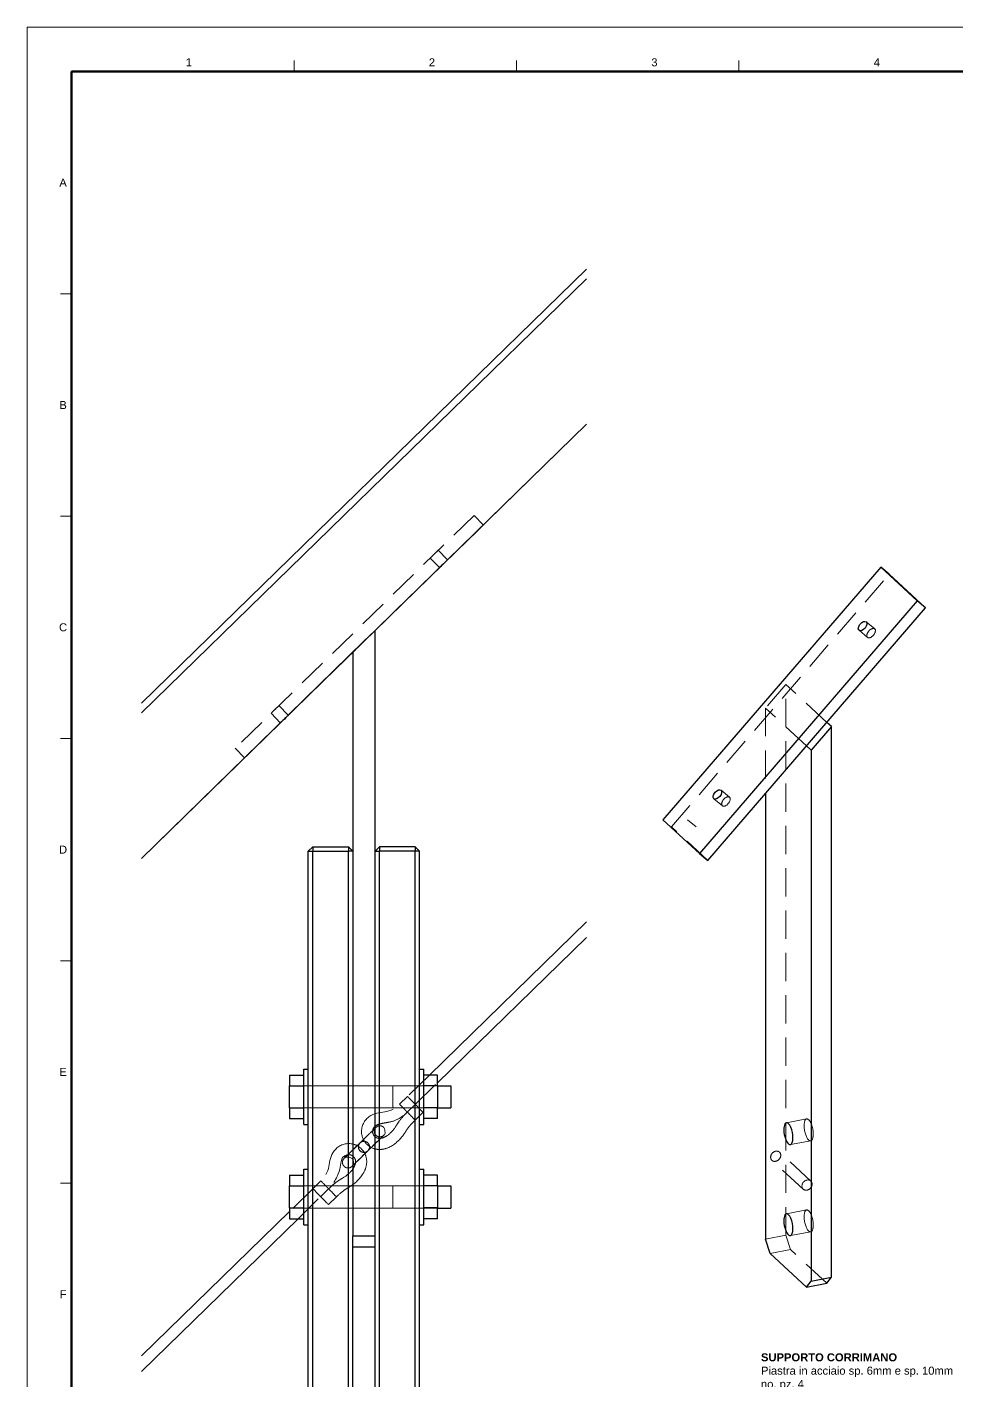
# Model space of a CAD drawing. Header units: millimetres. Extents: x 672 to 1266, y 302 to 1143.
# Drawn here: x 671.8 to 880.8, y 838.8 to 1143.3 of the extents above; entities that cross this region are included whole.
import ezdxf
from ezdxf.enums import TextEntityAlignment as Align

# ---------------------------------------------------------------- set-up
doc = ezdxf.new("R2010")
doc.units = ezdxf.units.MM
doc.linetypes.add('HIDDEN', pattern=[9.525, 6.35, -3.175])
doc.layers.get('0').update_dxf_attribs({"color": 2, "true_color": 0xffff00})
for name, color, linetype, lineweight, true_color in [('010', 178, 'Continuous', 9, 0x000000), ('018', 178, 'Continuous', 18, 0x000000), ('050', 178, 'Continuous', 50, 0x000000), ('1_2front ... 025', 178, 'Continuous', 25, 0x000000), ('1_2front ... hdn', 250, 'HIDDEN', 9, 0x323232), ('1_2handrail_holder ... 025', 178, 'Continuous', 25, 0x000000), ('1_2handrail_holder ... hd', 250, 'HIDDEN', 9, 0x323232)]:
    doc.layers.add(name, color=color, linetype=linetype, lineweight=lineweight, true_color=true_color)
doc.layers.add('G-ANNO-TEXT', color=178, linetype='Continuous', true_color=0x000000)
doc.styles.add('textstyle179', font='')
doc.styles.add('textstyle69', font='')
doc.styles.add('textstyle70', font='')
doc.styles.add('textstyle71', font='')
doc.styles.add('textstyle72', font='')
doc.styles.add('textstyle76', font='')
doc.styles.add('textstyle77', font='')
doc.styles.add('textstyle78', font='')
doc.styles.add('textstyle79', font='')
doc.styles.add('textstyle80', font='')
doc.styles.add('textstyle81', font='')
doc.styles.get('textstyle179').set_extended_font_data('Arial [TMC ]')
doc.styles.get('textstyle69').set_extended_font_data('Arial [Mono]')
doc.styles.get('textstyle70').set_extended_font_data('Arial [Mono]')
doc.styles.get('textstyle71').set_extended_font_data('Arial [Mono]')
doc.styles.get('textstyle72').set_extended_font_data('Arial [Mono]')
doc.styles.get('textstyle76').set_extended_font_data('Arial [Mono]')
doc.styles.get('textstyle77').set_extended_font_data('Arial [Mono]')
doc.styles.get('textstyle78').set_extended_font_data('Arial [Mono]')
doc.styles.get('textstyle79').set_extended_font_data('Arial [Mono]')
doc.styles.get('textstyle80').set_extended_font_data('Arial [Mono]')
doc.styles.get('textstyle81').set_extended_font_data('Arial [Mono]')

# ---------------------------------------------------------------- blocks, each defined once
blk = doc.blocks.new('title_block')
at = {"layer": '010', "color": 7, "true_color": 0xffffff}
blk.add_lwpolyline([(0, 841), (594, 841), (594, 0), (0, 0)], close=True, dxfattribs=at)
at = {"layer": '018', "color": 7, "true_color": 0xffffff}
for points in [[(60, 833.5), (60, 831)], [(110, 833.5), (110, 831)], [(160, 833.5), (160, 831)], [(7.5, 781), (10, 781)], [(7.5, 731), (10, 731)], [(7.5, 681), (10, 681)], [(7.5, 631), (10, 631)], [(7.5, 581), (10, 581)]]:
    blk.add_lwpolyline(points, dxfattribs=at)
at = {"layer": '050', "color": 7, "true_color": 0xffffff}
blk.add_lwpolyline([(10, 831), (584, 831), (584, 10), (10, 10)], close=True, dxfattribs=at)
at = {"layer": 'G-ANNO-TEXT'}
for s, style, p in [('1', 'textstyle72', (36.35, 833.07)), ('2', 'textstyle71', (91, 833.07)), ('3', 'textstyle70', (141, 833.07)), ('4', 'textstyle69', (191, 833.07)), ('A', 'textstyle81', (8.09, 806)), ('B', 'textstyle80', (8.09, 756)), ('C', 'textstyle79', (8.09, 706)), ('D', 'textstyle78', (8.09, 656)), ('E', 'textstyle77', (8.09, 606)), ('F', 'textstyle76', (8.09, 556))]:
    blk.add_text(s, height=1.8, dxfattribs=dict(at, style=style)).set_placement(p, align=Align.MIDDLE_CENTER)

msp = doc.modelspace()

# ---------------------------------------------------------------- linework, layer by layer
at = {"layer": '1_2front ... 025'}
for p, q in [((697.55, 991.23), (797.55, 1088.85)), ((697.55, 989.01), (797.55, 1086.63)), ((697.55, 956.3), (797.55, 1053.92)), ((750.05, 1007.55), (797.55, 1053.92)), ((750.05, 1007.55), (797.55, 1053.92)), ((750.05, 1007.55), (797.55, 1053.92)), ((750.05, 1007.55), (774.39, 1031.3)), ((774.39, 1031.3), (774.39, 1031.3)), ((697.55, 956.3), (747.72, 1005.28)), ((697.55, 956.29), (747.52, 1005.07)), ((697.55, 956.3), (747.49, 1005.05)), ((720.71, 978.91), (747.55, 1005.11)), ((750.05, 1007.55), (745.05, 1002.66)), ((750.05, 871.41), (750.05, 1007.55)), ((745.05, 1002.66), (745.05, 871.41)), ((720.71, 978.91), (720.71, 978.91)), ((736.05, 958.91), (735.05, 957.91)), ((735.05, 409.91), (735.05, 957.91)), ((735.05, 957.91), (736.05, 957.91)), ((736.05, 958.91), (736.05, 957.91)), ((736.05, 958.91), (744.05, 958.91)), ((736.05, 409.91), (736.05, 957.91)), ((736.05, 957.91), (744.05, 957.91)), ((744.05, 958.91), (744.05, 957.91)), ((744.05, 958.91), (745.05, 957.91)), ((744.05, 409.91), (744.05, 957.91)), ((745.05, 957.91), (744.05, 957.91)), ((751.05, 958.91), (750.05, 957.91)), ((750.05, 409.91), (750.05, 957.91)), ((750.05, 957.91), (751.05, 957.91)), ((759.05, 958.91), (751.05, 958.91)), ((751.05, 958.91), (751.05, 957.91)), ((759.05, 957.91), (751.05, 957.91)), ((751.05, 409.91), (751.05, 957.91)), ((759.05, 958.91), (760.05, 957.91)), ((759.05, 958.91), (759.05, 957.91)), ((760.05, 957.91), (759.05, 957.91)), ((759.05, 409.91), (759.05, 957.91)), ((760.05, 409.91), (760.05, 957.91)), ((797.55, 942), (762.27, 907.57)), ((764.05, 905.81), (797.55, 938.51)), ((730.85, 907.57), (734.05, 907.57)), ((730.85, 907.57), (730.85, 905.12)), ((734.05, 902.66), (734.05, 908.91)), ((734.05, 908.91), (735.05, 908.91)), ((760.05, 908.91), (761.05, 908.91)), ((761.05, 902.66), (761.05, 908.91)), ((764.05, 907.57), (761.05, 907.57)), ((764.05, 905.12), (764.05, 907.57)), ((730.85, 900.21), (730.85, 905.12)), ((730.85, 905.12), (734.05, 905.12)), ((750.05, 905.16), (750.05, 905.16)), ((764.05, 905.12), (761.05, 905.12)), ((764.05, 905.16), (767.05, 905.16)), ((764.05, 905.12), (764.05, 900.21)), ((767.05, 905.16), (767.05, 902.66)), ((734.05, 896.41), (734.05, 902.66)), ((761.05, 896.41), (761.05, 902.66)), ((767.05, 902.66), (767.05, 900.16)), ((730.85, 900.21), (734.05, 900.21)), ((730.85, 900.21), (730.85, 897.76)), ((750.05, 900.16), (750.05, 900.16)), ((764.05, 900.21), (761.05, 900.21)), ((764.05, 897.76), (764.05, 900.21)), ((764.05, 900.16), (767.05, 900.16)), ((730.85, 897.76), (734.05, 897.76)), ((734.05, 896.41), (735.05, 896.41)), ((750.05, 896.07), (750.05, 896.07)), ((750.05, 895.6), (750.05, 895.6)), ((750.05, 895.6), (750.05, 895.6)), ((750.05, 895.54), (750.05, 895.54)), ((760.05, 896.41), (761.05, 896.41)), ((764.05, 897.76), (761.05, 897.76)), ((750.05, 894.27), (750.05, 894.27)), ((750.05, 893.7), (750.05, 893.7)), ((750.05, 892.1), (750.05, 892.1)), ((734.05, 880.16), (734.05, 886.41)), ((734.05, 886.41), (735.05, 886.41)), ((760.05, 886.41), (761.05, 886.41)), ((761.05, 880.16), (761.05, 886.41)), ((730.85, 885.07), (734.05, 885.07)), ((730.85, 885.07), (730.85, 882.62)), ((764.05, 885.07), (761.05, 885.07)), ((764.05, 882.62), (764.05, 885.07)), ((730.85, 877.71), (730.85, 882.62)), ((730.85, 882.62), (734.05, 882.62)), ((734.05, 873.91), (734.05, 880.16)), ((750.05, 882.66), (750.05, 882.66)), ((764.05, 882.62), (761.05, 882.62)), ((761.05, 873.91), (761.05, 880.16)), ((764.05, 882.66), (767.05, 882.66)), ((764.05, 882.62), (764.05, 877.71)), ((767.05, 882.66), (767.05, 880.16)), ((767.05, 880.16), (767.05, 877.66)), ((730.85, 877.71), (734.05, 877.71)), ((730.85, 877.71), (730.85, 875.26)), ((750.05, 877.66), (750.05, 877.66)), ((764.05, 877.71), (761.05, 877.71)), ((764.05, 875.26), (764.05, 877.71)), ((764.05, 877.66), (767.05, 877.66)), ((730.85, 876.89), (697.55, 844.39)), ((697.55, 840.89), (732.75, 875.26)), ((730.85, 875.26), (734.05, 875.26)), ((734.05, 873.91), (735.05, 873.91)), ((760.05, 873.91), (761.05, 873.91)), ((764.05, 875.26), (761.05, 875.26)), ((745.05, 868.91), (745.05, 871.41)), ((745.05, 871.41), (750.05, 871.41)), ((745.05, 798.91), (745.05, 871.41)), ((750.05, 868.91), (750.05, 871.41)), ((745.05, 868.91), (750.05, 868.91))]:
    msp.add_line(p, q, dxfattribs=at)
for points in [[(765.44, 1022.57), (765.93, 1023.05), (766.34, 1023.44), (766.34, 1023.44)], [(766.34, 1023.44), (766.34, 1023.44), (765.93, 1023.05), (765.44, 1022.57)], [(765.44, 1022.57), (764.95, 1022.09), (764.54, 1021.7), (764.54, 1021.7)], [(729.66, 987.64), (729.17, 987.16), (728.76, 986.77), (728.76, 986.77)], [(729.66, 987.64), (730.15, 988.12), (730.55, 988.51), (730.55, 988.51)], [(730.55, 988.51), (730.55, 988.51), (730.15, 988.12), (729.66, 987.64)]]:
    msp.add_open_spline(points, degree=3, dxfattribs=at)
at = {"layer": '1_2front ... hdn'}
for p, q in [((772.29, 1033.45), (718.62, 981.06)), ((772.29, 1033.45), (718.62, 981.06)), ((774.38, 1031.3), (772.29, 1033.45)), ((774.38, 1031.3), (772.29, 1033.45)), ((720.71, 978.91), (774.38, 1031.3)), ((762.45, 1023.84), (764.54, 1021.7)), ((764.24, 1025.59), (766.34, 1023.44)), ((750.05, 1007.55), (745.05, 1002.67)), ((747.49, 1005.05), (750.05, 1007.55)), ((747.52, 1005.08), (750.05, 1007.55)), ((747.55, 1005.11), (750.05, 1007.55)), ((747.72, 1005.27), (750.05, 1007.55)), ((750.05, 871.41), (750.05, 1007.55)), ((745.05, 1002.67), (745.05, 871.41)), ((728.46, 990.66), (730.55, 988.51)), ((726.67, 988.92), (728.76, 986.77)), ((718.62, 981.06), (720.71, 978.91)), ((718.62, 981.06), (720.71, 978.91)), ((735.05, 957.91), (736.05, 958.91)), ((736.05, 957.91), (735.05, 957.91)), ((735.05, 409.91), (735.05, 957.91)), ((736.05, 957.91), (736.05, 958.91)), ((736.05, 958.91), (744.05, 958.91)), ((736.05, 957.91), (744.05, 957.91)), ((736.05, 409.91), (736.05, 957.91)), ((745.05, 957.91), (744.05, 958.91)), ((744.05, 957.91), (744.05, 958.91)), ((744.05, 957.91), (745.05, 957.91)), ((744.05, 409.91), (744.05, 957.91)), ((745.05, 409.91), (745.05, 957.91)), ((745.05, 871.41), (745.05, 957.91)), ((750.05, 957.91), (751.05, 958.91)), ((751.05, 957.91), (750.05, 957.91)), ((750.05, 409.91), (750.05, 957.91)), ((751.05, 957.91), (751.05, 958.91)), ((759.05, 958.91), (751.05, 958.91)), ((751.05, 409.91), (751.05, 957.91)), ((759.05, 957.91), (751.05, 957.91)), ((759.05, 957.91), (759.05, 958.91)), ((760.05, 957.91), (759.05, 958.91)), ((759.05, 409.91), (759.05, 957.91)), ((759.05, 957.91), (760.05, 957.91)), ((760.05, 409.91), (760.05, 957.91)), ((730.85, 907.57), (730.85, 905.12)), ((734.05, 908.91), (734.05, 896.41)), ((734.05, 907.57), (734.05, 905.12)), ((734.05, 907.57), (734.05, 905.12)), ((735.05, 908.91), (735.05, 896.41)), ((735.05, 902.66), (735.05, 908.91)), ((762.27, 907.57), (757.34, 902.75)), ((760.05, 908.91), (760.05, 896.41)), ((760.05, 902.66), (760.05, 908.91)), ((761.05, 908.91), (761.05, 896.41)), ((761.05, 905.12), (761.05, 907.57)), ((761.05, 905.12), (761.05, 907.57)), ((764.05, 905.12), (764.05, 907.57)), ((730.85, 905.12), (734.05, 905.12)), ((730.85, 900.21), (730.85, 905.12)), ((734.05, 905.16), (750.05, 905.16)), ((734.05, 905.16), (735.05, 905.16)), ((734.05, 905.16), (734.05, 905.12)), ((734.05, 905.12), (734.05, 905.16)), ((734.05, 905.16), (734.05, 900.16)), ((734.05, 902.66), (734.05, 905.16)), ((734.05, 900.21), (734.05, 905.12)), ((734.05, 900.21), (734.05, 905.12)), ((734.05, 904.3), (734.05, 905.12)), ((734.05, 905.12), (734.05, 904.3)), ((745.05, 905.16), (735.05, 905.16)), ((735.05, 905.16), (735.05, 900.16)), ((735.05, 902.66), (735.05, 905.16)), ((735.05, 905.16), (735.05, 900.16)), ((735.05, 902.66), (735.05, 905.16)), ((750.05, 905.16), (745.05, 905.16)), ((745.05, 905.16), (745.05, 900.16)), ((745.05, 902.66), (745.05, 905.16)), ((745.05, 905.16), (745.05, 900.16)), ((745.05, 902.66), (745.05, 905.16)), ((760.05, 905.16), (750.05, 905.16)), ((750.05, 905.16), (754.05, 905.16)), ((750.05, 905.16), (750.05, 900.16)), ((750.05, 902.66), (750.05, 905.16)), ((750.05, 905.16), (750.05, 900.16)), ((750.05, 902.66), (750.05, 905.16)), ((754.05, 905.16), (764.05, 905.16)), ((754.05, 905.16), (754.05, 902.66)), ((754.05, 900.16), (754.05, 905.16)), ((759.09, 900.97), (764.05, 905.81)), ((760.05, 905.16), (761.05, 905.16)), ((760.05, 905.16), (760.05, 900.16)), ((760.05, 902.66), (760.05, 905.16)), ((760.05, 905.16), (760.05, 900.16)), ((760.05, 902.66), (760.05, 905.16)), ((761.05, 905.16), (764.05, 905.16)), ((761.05, 905.16), (761.05, 900.16)), ((761.05, 902.66), (761.05, 905.16)), ((761.05, 905.16), (761.05, 900.16)), ((761.05, 902.66), (761.05, 905.16)), ((761.05, 905.12), (761.05, 900.21)), ((764.05, 905.12), (761.05, 905.12)), ((761.05, 905.12), (761.05, 900.21)), ((764.05, 905.16), (764.05, 900.16)), ((764.05, 902.66), (764.05, 905.16)), ((764.05, 905.12), (764.05, 900.21)), ((767.05, 900.16), (767.05, 905.16)), ((734.05, 903.48), (734.05, 904.3)), ((734.05, 904.3), (734.05, 903.48)), ((734.05, 901.85), (734.05, 903.48)), ((734.05, 903.48), (734.05, 902.66)), ((734.05, 902.66), (734.05, 901.85)), ((734.05, 900.16), (734.05, 902.66)), ((734.05, 901.85), (734.05, 901.02)), ((734.05, 901.02), (734.05, 901.85)), ((735.05, 900.16), (735.05, 902.66)), ((735.05, 900.16), (735.05, 902.66)), ((735.05, 896.41), (735.05, 902.66)), ((745.05, 900.16), (745.05, 902.66)), ((745.05, 900.16), (745.05, 902.66)), ((750.05, 900.16), (750.05, 902.66)), ((750.05, 900.16), (750.05, 902.66)), ((754.05, 902.66), (754.05, 900.16)), ((755.55, 901.01), (757.34, 902.75)), ((757.34, 902.75), (757.36, 902.73)), ((757.36, 902.73), (757.34, 902.75)), ((757.36, 902.73), (757.34, 902.75)), ((757.34, 902.75), (757.36, 902.73)), ((757.36, 902.73), (757.43, 902.67)), ((757.43, 902.67), (757.36, 902.73)), ((757.43, 902.67), (757.36, 902.73)), ((757.36, 902.73), (757.43, 902.67)), ((757.43, 902.67), (757.53, 902.56)), ((757.53, 902.56), (757.43, 902.67)), ((757.53, 902.56), (757.43, 902.67)), ((757.43, 902.67), (757.53, 902.56)), ((757.53, 902.56), (757.67, 902.42)), ((757.67, 902.42), (757.53, 902.56)), ((757.67, 902.42), (757.53, 902.56)), ((757.53, 902.56), (757.67, 902.42)), ((757.67, 902.42), (757.84, 902.25)), ((757.84, 902.25), (757.67, 902.42)), ((757.84, 902.25), (757.67, 902.42)), ((757.67, 902.42), (757.84, 902.25)), ((757.84, 902.25), (758.02, 902.06)), ((758.02, 902.06), (757.84, 902.25)), ((758.02, 902.06), (757.84, 902.25)), ((757.84, 902.25), (758.02, 902.06)), ((758.02, 902.06), (758.21, 901.86)), ((758.21, 901.86), (758.02, 902.06)), ((758.21, 901.86), (758.02, 902.06)), ((758.02, 902.06), (758.21, 901.86)), ((758.21, 901.86), (758.41, 901.66)), ((758.41, 901.66), (758.21, 901.86)), ((758.41, 901.66), (758.21, 901.86)), ((758.21, 901.86), (758.41, 901.66)), ((758.41, 901.66), (758.6, 901.47)), ((758.6, 901.47), (758.41, 901.66)), ((758.6, 901.47), (758.41, 901.66)), ((758.41, 901.66), (758.6, 901.47)), ((758.6, 901.47), (758.76, 901.3)), ((758.76, 901.3), (758.6, 901.47)), ((758.76, 901.3), (758.6, 901.47)), ((758.6, 901.47), (758.76, 901.3)), ((760.05, 900.16), (760.05, 902.66)), ((760.05, 900.16), (760.05, 902.66)), ((760.05, 896.41), (760.05, 902.66)), ((761.05, 900.16), (761.05, 902.66)), ((761.05, 900.16), (761.05, 902.66)), ((764.05, 900.16), (764.05, 902.66)), ((730.85, 900.21), (734.05, 900.21)), ((730.85, 900.21), (730.85, 897.76)), ((734.05, 901.02), (734.05, 900.21)), ((734.05, 900.21), (734.05, 901.02)), ((734.05, 900.21), (734.05, 897.76)), ((734.05, 900.21), (734.05, 897.76)), ((734.05, 900.16), (734.05, 900.21)), ((734.05, 900.21), (734.05, 900.16)), ((734.05, 900.16), (750.05, 900.16)), ((734.05, 900.16), (735.05, 900.16)), ((745.05, 900.16), (735.05, 900.16)), ((750.05, 900.16), (745.05, 900.16)), ((760.05, 900.16), (750.05, 900.16)), ((750.05, 900.16), (754.05, 900.16)), ((754.05, 900.16), (764.05, 900.16)), ((757.3, 899.22), (759.09, 900.97)), ((759.09, 900.97), (757.3, 899.22)), ((757.3, 899.22), (757.32, 899.2)), ((757.32, 899.2), (757.3, 899.22)), ((757.32, 899.2), (757.39, 899.13)), ((757.39, 899.13), (757.32, 899.2)), ((757.39, 899.13), (757.49, 899.03)), ((757.49, 899.03), (757.39, 899.13)), ((757.49, 899.03), (757.63, 898.88)), ((757.63, 898.88), (757.49, 899.03)), ((757.63, 898.88), (757.79, 898.71)), ((757.79, 898.71), (757.63, 898.88)), ((757.79, 898.71), (757.98, 898.52)), ((757.98, 898.52), (757.79, 898.71)), ((757.98, 898.52), (758.17, 898.32)), ((758.17, 898.32), (757.98, 898.52)), ((758.17, 898.32), (758.37, 898.13)), ((758.37, 898.13), (758.17, 898.32)), ((758.76, 901.3), (758.9, 901.16)), ((758.9, 901.16), (758.76, 901.3)), ((758.9, 901.16), (758.76, 901.3)), ((758.76, 901.3), (758.9, 901.16)), ((758.9, 901.16), (759, 901.05)), ((759, 901.05), (758.9, 901.16)), ((759, 901.05), (758.9, 901.16)), ((758.9, 901.16), (759, 901.05)), ((759, 901.05), (759.07, 900.99)), ((759.07, 900.99), (759, 901.05)), ((759.07, 900.99), (759, 901.05)), ((759, 901.05), (759.07, 900.99)), ((760.84, 899.18), (759.05, 897.43)), ((759.07, 900.99), (759.09, 900.97)), ((759.09, 900.97), (759.07, 900.99)), ((759.09, 900.97), (759.07, 900.99)), ((759.07, 900.99), (759.09, 900.97)), ((759.09, 900.97), (759.11, 900.94)), ((759.11, 900.94), (759.09, 900.97)), ((759.11, 900.94), (759.17, 900.88)), ((759.17, 900.88), (759.11, 900.94)), ((759.17, 900.88), (759.28, 900.77)), ((759.28, 900.77), (759.17, 900.88)), ((759.28, 900.77), (759.42, 900.63)), ((759.42, 900.63), (759.28, 900.77)), ((759.42, 900.63), (759.58, 900.46)), ((759.58, 900.46), (759.42, 900.63)), ((759.58, 900.46), (759.77, 900.27)), ((759.77, 900.27), (759.58, 900.46)), ((759.77, 900.27), (759.96, 900.07)), ((759.96, 900.07), (759.77, 900.27)), ((759.96, 900.07), (760.15, 899.87)), ((760.15, 899.87), (759.96, 900.07)), ((760.05, 900.16), (761.05, 900.16)), ((760.15, 899.87), (760.34, 899.68)), ((760.34, 899.68), (760.15, 899.87)), ((760.34, 899.68), (760.51, 899.51)), ((760.51, 899.51), (760.34, 899.68)), ((760.51, 899.51), (760.65, 899.37)), ((760.65, 899.37), (760.51, 899.51)), ((760.65, 899.37), (760.75, 899.27)), ((760.75, 899.27), (760.65, 899.37)), ((760.75, 899.27), (760.81, 899.2)), ((760.81, 899.2), (760.75, 899.27)), ((760.81, 899.2), (760.84, 899.18)), ((760.84, 899.18), (760.81, 899.2)), ((761.05, 897.76), (761.05, 900.21)), ((761.05, 897.76), (761.05, 900.21)), ((764.05, 900.21), (761.05, 900.21)), ((761.05, 900.16), (764.05, 900.16)), ((764.05, 897.76), (764.05, 900.21)), ((758.37, 898.13), (758.55, 897.94)), ((758.55, 897.94), (758.37, 898.13)), ((758.55, 897.94), (758.72, 897.77)), ((758.72, 897.77), (758.55, 897.94)), ((758.72, 897.77), (758.86, 897.63)), ((758.86, 897.63), (758.72, 897.77)), ((758.86, 897.63), (758.96, 897.52)), ((758.96, 897.52), (758.86, 897.63)), ((758.96, 897.52), (759.03, 897.45)), ((759.03, 897.45), (758.96, 897.52)), ((759.03, 897.45), (759.05, 897.43)), ((759.05, 897.43), (759.03, 897.45)), ((748.45, 892.28), (748.45, 892.28)), ((734.05, 886.41), (734.05, 873.91)), ((735.05, 886.41), (735.05, 873.91)), ((735.05, 880.16), (735.05, 886.41)), ((760.05, 886.41), (760.05, 873.91)), ((760.05, 880.16), (760.05, 886.41)), ((761.05, 886.41), (761.05, 873.91)), ((730.85, 885.07), (730.85, 882.62)), ((734.05, 885.07), (734.05, 882.62)), ((734.05, 885.07), (734.05, 882.62)), ((737.88, 883.75), (736.08, 882)), ((761.05, 882.62), (761.05, 885.07)), ((761.05, 882.62), (761.05, 885.07)), ((764.05, 882.62), (764.05, 885.07)), ((730.85, 882.62), (734.05, 882.62)), ((730.85, 877.71), (730.85, 882.62)), ((736.08, 882), (730.85, 876.89)), ((732.75, 875.26), (737.83, 880.22)), ((734.05, 882.66), (750.05, 882.66)), ((734.05, 882.66), (735.05, 882.66)), ((734.05, 882.66), (734.05, 882.62)), ((734.05, 882.62), (734.05, 882.66)), ((734.05, 882.66), (734.05, 877.66)), ((734.05, 880.16), (734.05, 882.66)), ((734.05, 877.71), (734.05, 882.62)), ((734.05, 877.71), (734.05, 882.62)), ((734.05, 881.8), (734.05, 882.62)), ((734.05, 882.62), (734.05, 881.8)), ((734.05, 880.98), (734.05, 881.8)), ((734.05, 881.8), (734.05, 880.98)), ((734.05, 879.35), (734.05, 880.98)), ((734.05, 880.98), (734.05, 880.16)), ((734.05, 880.16), (734.05, 879.35)), ((734.05, 877.66), (734.05, 880.16)), ((745.05, 882.66), (735.05, 882.66)), ((735.05, 882.66), (735.05, 877.66)), ((735.05, 880.16), (735.05, 882.66)), ((735.05, 882.66), (735.05, 877.66)), ((735.05, 880.16), (735.05, 882.66)), ((735.05, 877.66), (735.05, 880.16)), ((735.05, 877.66), (735.05, 880.16)), ((735.05, 873.91), (735.05, 880.16)), ((736.08, 882), (736.11, 881.98)), ((736.11, 881.98), (736.08, 882)), ((736.11, 881.98), (736.08, 882)), ((736.08, 882), (736.11, 881.98)), ((736.11, 881.98), (736.17, 881.92)), ((736.17, 881.92), (736.11, 881.98)), ((736.17, 881.92), (736.11, 881.98)), ((736.11, 881.98), (736.17, 881.92)), ((736.17, 881.92), (736.28, 881.81)), ((736.28, 881.81), (736.17, 881.92)), ((736.28, 881.81), (736.17, 881.92)), ((736.17, 881.92), (736.28, 881.81)), ((736.28, 881.81), (736.42, 881.67)), ((736.42, 881.67), (736.28, 881.81)), ((736.42, 881.67), (736.28, 881.81)), ((736.28, 881.81), (736.42, 881.67)), ((736.42, 881.67), (736.58, 881.5)), ((736.58, 881.5), (736.42, 881.67)), ((736.58, 881.5), (736.42, 881.67)), ((736.42, 881.67), (736.58, 881.5)), ((736.58, 881.5), (736.77, 881.31)), ((736.77, 881.31), (736.58, 881.5)), ((736.77, 881.31), (736.58, 881.5)), ((736.58, 881.5), (736.77, 881.31)), ((736.77, 881.31), (736.96, 881.11)), ((736.96, 881.11), (736.77, 881.31)), ((736.96, 881.11), (736.77, 881.31)), ((736.77, 881.31), (736.96, 881.11)), ((736.96, 881.11), (737.15, 880.91)), ((737.15, 880.91), (736.96, 881.11)), ((737.15, 880.91), (736.96, 881.11)), ((736.96, 881.11), (737.15, 880.91)), ((737.15, 880.91), (737.34, 880.72)), ((737.34, 880.72), (737.15, 880.91)), ((737.34, 880.72), (737.15, 880.91)), ((737.15, 880.91), (737.34, 880.72)), ((737.34, 880.72), (737.5, 880.55)), ((737.5, 880.55), (737.34, 880.72)), ((737.5, 880.55), (737.34, 880.72)), ((737.34, 880.72), (737.5, 880.55)), ((737.5, 880.55), (737.64, 880.41)), ((737.64, 880.41), (737.5, 880.55)), ((737.64, 880.41), (737.5, 880.55)), ((737.5, 880.55), (737.64, 880.41)), ((737.64, 880.41), (737.75, 880.3)), ((737.75, 880.3), (737.64, 880.41)), ((737.75, 880.3), (737.64, 880.41)), ((737.64, 880.41), (737.75, 880.3)), ((737.75, 880.3), (737.81, 880.24)), ((737.81, 880.24), (737.75, 880.3)), ((737.81, 880.24), (737.75, 880.3)), ((737.75, 880.3), (737.81, 880.24)), ((737.81, 880.24), (737.83, 880.22)), ((737.83, 880.22), (737.81, 880.24)), ((737.83, 880.22), (737.81, 880.24)), ((737.81, 880.24), (737.83, 880.22)), ((739.62, 881.96), (737.83, 880.22)), ((737.83, 880.22), (739.62, 881.96)), ((737.83, 880.22), (737.86, 880.19)), ((737.86, 880.19), (737.83, 880.22)), ((737.86, 880.19), (737.92, 880.12)), ((737.92, 880.12), (737.86, 880.19)), ((737.92, 880.12), (738.03, 880.02)), ((738.03, 880.02), (737.92, 880.12)), ((738.03, 880.02), (738.16, 879.88)), ((738.16, 879.88), (738.03, 880.02)), ((739.58, 878.42), (741.37, 880.17)), ((739.62, 881.96), (739.64, 881.94)), ((739.64, 881.94), (739.62, 881.96)), ((739.64, 881.94), (739.71, 881.87)), ((739.71, 881.87), (739.64, 881.94)), ((739.71, 881.87), (739.81, 881.76)), ((739.81, 881.76), (739.71, 881.87)), ((739.81, 881.76), (739.95, 881.62)), ((739.95, 881.62), (739.81, 881.76)), ((739.95, 881.62), (740.12, 881.45)), ((740.12, 881.45), (739.95, 881.62)), ((740.12, 881.45), (740.3, 881.27)), ((740.3, 881.27), (740.12, 881.45)), ((740.3, 881.27), (740.49, 881.07)), ((740.49, 881.07), (740.3, 881.27)), ((740.49, 881.07), (740.69, 880.87)), ((740.69, 880.87), (740.49, 881.07)), ((740.69, 880.87), (740.87, 880.68)), ((740.87, 880.68), (740.69, 880.87)), ((740.87, 880.68), (741.04, 880.51)), ((741.04, 880.51), (740.87, 880.68)), ((741.04, 880.51), (741.18, 880.37)), ((741.18, 880.37), (741.04, 880.51)), ((741.18, 880.37), (741.28, 880.26)), ((741.28, 880.26), (741.18, 880.37)), ((741.28, 880.26), (741.34, 880.2)), ((741.34, 880.2), (741.28, 880.26)), ((741.34, 880.2), (741.37, 880.17)), ((741.37, 880.17), (741.34, 880.2)), ((750.05, 882.66), (745.05, 882.66)), ((745.05, 882.66), (745.05, 877.66)), ((745.05, 880.16), (745.05, 882.66)), ((745.05, 882.66), (745.05, 877.66)), ((745.05, 880.16), (745.05, 882.66)), ((745.05, 877.66), (745.05, 880.16)), ((745.05, 877.66), (745.05, 880.16)), ((760.05, 882.66), (750.05, 882.66)), ((750.05, 882.66), (754.05, 882.66)), ((750.05, 882.66), (750.05, 877.66)), ((750.05, 880.16), (750.05, 882.66)), ((750.05, 882.66), (750.05, 877.66)), ((750.05, 880.16), (750.05, 882.66)), ((750.05, 877.66), (750.05, 880.16)), ((750.05, 877.66), (750.05, 880.16)), ((754.05, 882.66), (764.05, 882.66)), ((754.05, 882.66), (754.05, 880.16)), ((754.05, 877.66), (754.05, 882.66)), ((754.05, 880.16), (754.05, 877.66)), ((760.05, 882.66), (761.05, 882.66)), ((760.05, 882.66), (760.05, 877.66)), ((760.05, 880.16), (760.05, 882.66)), ((760.05, 882.66), (760.05, 877.66)), ((760.05, 880.16), (760.05, 882.66)), ((760.05, 877.66), (760.05, 880.16)), ((760.05, 877.66), (760.05, 880.16)), ((760.05, 873.91), (760.05, 880.16)), ((761.05, 882.66), (764.05, 882.66)), ((761.05, 882.66), (761.05, 877.66)), ((761.05, 880.16), (761.05, 882.66)), ((761.05, 882.66), (761.05, 877.66)), ((761.05, 880.16), (761.05, 882.66)), ((761.05, 882.62), (761.05, 877.71)), ((764.05, 882.62), (761.05, 882.62)), ((761.05, 882.62), (761.05, 877.71)), ((761.05, 877.66), (761.05, 880.16)), ((761.05, 877.66), (761.05, 880.16)), ((764.05, 882.66), (764.05, 877.66)), ((764.05, 880.16), (764.05, 882.66)), ((764.05, 882.62), (764.05, 877.71)), ((764.05, 877.66), (764.05, 880.16)), ((767.05, 877.66), (767.05, 882.66)), ((730.85, 877.71), (734.05, 877.71)), ((730.85, 877.71), (730.85, 875.26)), ((734.05, 879.35), (734.05, 878.52)), ((734.05, 878.52), (734.05, 879.35)), ((734.05, 878.52), (734.05, 877.71)), ((734.05, 877.71), (734.05, 878.52)), ((734.05, 877.71), (734.05, 875.26)), ((734.05, 877.71), (734.05, 875.26)), ((734.05, 877.66), (734.05, 877.71)), ((734.05, 877.71), (734.05, 877.66)), ((734.05, 877.66), (750.05, 877.66)), ((734.05, 877.66), (735.05, 877.66)), ((745.05, 877.66), (735.05, 877.66)), ((738.16, 879.88), (738.33, 879.71)), ((738.33, 879.71), (738.16, 879.88)), ((738.33, 879.71), (738.51, 879.52)), ((738.51, 879.52), (738.33, 879.71)), ((738.51, 879.52), (738.71, 879.32)), ((738.71, 879.32), (738.51, 879.52)), ((738.71, 879.32), (738.9, 879.12)), ((738.9, 879.12), (738.71, 879.32)), ((738.9, 879.12), (739.09, 878.93)), ((739.09, 878.93), (738.9, 879.12)), ((739.09, 878.93), (739.25, 878.76)), ((739.25, 878.76), (739.09, 878.93)), ((739.25, 878.76), (739.39, 878.62)), ((739.39, 878.62), (739.25, 878.76)), ((739.39, 878.62), (739.49, 878.51)), ((739.49, 878.51), (739.39, 878.62)), ((739.49, 878.51), (739.56, 878.45)), ((739.56, 878.45), (739.49, 878.51)), ((739.56, 878.45), (739.58, 878.42)), ((739.58, 878.42), (739.56, 878.45)), ((750.05, 877.66), (745.05, 877.66)), ((760.05, 877.66), (750.05, 877.66)), ((750.05, 877.66), (754.05, 877.66)), ((754.05, 877.66), (764.05, 877.66)), ((760.05, 877.66), (761.05, 877.66)), ((761.05, 875.26), (761.05, 877.71)), ((761.05, 875.26), (761.05, 877.71)), ((764.05, 877.71), (761.05, 877.71)), ((761.05, 877.66), (764.05, 877.66)), ((764.05, 875.26), (764.05, 877.71)), ((745.05, 871.41), (750.05, 871.41)), ((745.05, 868.91), (745.05, 871.41)), ((750.05, 868.91), (750.05, 871.41)), ((745.05, 868.91), (750.05, 868.91))]:
    msp.add_line(p, q, dxfattribs=at)
for points in [[(762.45, 1023.84), (762.45, 1023.84), (762.85, 1024.24), (763.34, 1024.72)], [(763.34, 1024.72), (762.85, 1024.24), (762.45, 1023.84), (762.45, 1023.84)], [(764.24, 1025.59), (764.24, 1025.59), (763.84, 1025.2), (763.34, 1024.72)], [(763.34, 1024.72), (763.84, 1025.2), (764.24, 1025.59), (764.24, 1025.59)], [(764.54, 1021.7), (764.54, 1021.7), (764.95, 1022.09), (765.44, 1022.57)], [(726.67, 988.92), (726.67, 988.92), (727.07, 989.31), (727.57, 989.79)], [(727.57, 989.79), (727.07, 989.31), (726.67, 988.92), (726.67, 988.92)], [(728.46, 990.66), (728.46, 990.66), (728.06, 990.27), (727.57, 989.79)], [(727.57, 989.79), (728.06, 990.27), (728.46, 990.66), (728.46, 990.66)], [(728.76, 986.77), (728.76, 986.77), (729.17, 987.16), (729.66, 987.64)], [(748.22, 897.78), (750.68, 900.03), (752.91, 898.32), (755.55, 901.01)], [(754.49, 897.33), (755.36, 897.67), (756.31, 898.25), (757.3, 899.22)], [(757.3, 899.22), (756.37, 898.31), (755.81, 897.65), (755.42, 897.1)], [(755.81, 900.74), (755.65, 900.91), (755.55, 901.01), (755.55, 901.01)], [(755.55, 901.01), (755.55, 901.01), (755.65, 900.91), (755.81, 900.74)], [(756.43, 900.11), (756.2, 900.35), (755.97, 900.58), (755.81, 900.74)], [(755.81, 900.74), (755.97, 900.58), (756.2, 900.35), (756.43, 900.11)], [(757.04, 899.48), (756.88, 899.65), (756.66, 899.88), (756.43, 900.11)], [(756.43, 900.11), (756.66, 899.88), (756.88, 899.65), (757.04, 899.48)], [(757.3, 899.22), (757.3, 899.22), (757.21, 899.32), (757.04, 899.48)], [(757.04, 899.48), (757.21, 899.32), (757.3, 899.22), (757.3, 899.22)], [(747.12, 893.87), (746.78, 895.28), (747.19, 896.76), (748.22, 897.78)], [(748.7, 894.29), (749.32, 894.89), (749.8, 895.36), (750.05, 895.6)], [(750.05, 895.6), (749.81, 895.36), (749.35, 894.92), (748.76, 894.35)], [(749.55, 894.49), (749.48, 894.73), (749.49, 895.02), (749.57, 895.29)], [(749.57, 895.29), (749.64, 895.57), (749.79, 895.82), (749.97, 895.99)], [(750.05, 895.54), (749.82, 895.16), (749.82, 894.65), (750.05, 894.27)], [(749.97, 895.99), (749.99, 896.02), (750.02, 896.04), (750.05, 896.07)], [(750.05, 896.07), (750.23, 896.22), (750.52, 896.37), (750.9, 896.5)], [(750.05, 895.6), (750.19, 895.73), (750.25, 895.8), (750.26, 895.8)], [(750.15, 895.69), (750.11, 895.64), (750.08, 895.59), (750.05, 895.54)], [(750.14, 895.68), (750.11, 895.66), (750.08, 895.63), (750.05, 895.6)], [(750.08, 895.62), (750.08, 895.62), (750.09, 895.63), (750.15, 895.69)], [(750.11, 895.65), (750.09, 895.63), (750.08, 895.62), (750.08, 895.62)], [(750.18, 895.72), (750.17, 895.71), (750.14, 895.68), (750.11, 895.65)], [(750.26, 895.8), (750.25, 895.8), (750.21, 895.76), (750.14, 895.68)], [(750.2, 895.75), (750.19, 895.74), (750.21, 895.75), (750.18, 895.72)], [(750.23, 895.78), (750.22, 895.77), (750.21, 895.76), (750.2, 895.75)], [(750.26, 895.8), (750.26, 895.8), (750.24, 895.79), (750.23, 895.78)], [(750.26, 895.8), (750.26, 895.8), (750.25, 895.8), (750.26, 895.8)], [(751.14, 896.15), (750.82, 896.16), (750.49, 896.03), (750.26, 895.8)], [(750.9, 896.5), (751.29, 896.62), (751.77, 896.73), (752.3, 896.81)], [(752.02, 895.78), (751.79, 896.01), (751.47, 896.15), (751.14, 896.15)], [(752, 894.01), (751.64, 893.94), (752.82, 893.87), (752.02, 895.78)], [(752.3, 896.81), (752.87, 896.91), (753.62, 897), (754.49, 897.33)], [(754.59, 895.83), (754.15, 895.16), (753.38, 894.32), (752.63, 893.85)], [(754.94, 896.38), (754.81, 896.17), (754.7, 896), (754.59, 895.83)], [(755.42, 897.1), (755.22, 896.83), (755.06, 896.59), (754.94, 896.38)], [(757.45, 895.64), (757.3, 895.44), (757.18, 895.26), (757.06, 895.07)], [(759.05, 897.43), (758.19, 896.59), (757.74, 896.05), (757.45, 895.64)], [(745.21, 892.01), (743.81, 892.38), (742.33, 892.01), (741.28, 891)], [(744.12, 889.81), (744.76, 890.43), (745.67, 891.32), (746.58, 892.22)], [(744.59, 890.27), (745.19, 890.86), (745.93, 891.58), (746.68, 892.31)], [(747.56, 892.66), (746.88, 892.67), (746.31, 892.12), (746.3, 891.43)], [(747.55, 892.66), (746.86, 892.66), (746.3, 892.1), (746.3, 891.41)], [(746.3, 891.45), (746.31, 891.75), (746.43, 892.05), (746.64, 892.27)], [(746.32, 891.61), (746.36, 891.9), (746.5, 892.14), (746.68, 892.31)], [(746.58, 892.22), (747.33, 892.95), (748.09, 893.68), (748.7, 894.29)], [(746.64, 892.27), (746.89, 892.55), (747.29, 892.69), (747.66, 892.66)], [(748.76, 894.35), (748.16, 893.76), (747.42, 893.03), (746.68, 892.31)], [(747.38, 892.65), (747.09, 892.61), (746.85, 892.48), (746.68, 892.31)], [(748.16, 892.04), (747.67, 892.55), (747.31, 893.17), (747.12, 893.87)], [(748.04, 892.56), (747.81, 892.66), (747.58, 892.68), (747.38, 892.65)], [(748.8, 891.41), (748.8, 892.1), (748.24, 892.66), (747.55, 892.66)], [(748.8, 891.4), (748.81, 892.09), (748.26, 892.65), (747.56, 892.66)], [(747.66, 892.66), (747.96, 892.63), (748.26, 892.49), (748.46, 892.27)], [(748.45, 892.28), (748.33, 892.41), (748.19, 892.5), (748.04, 892.56)], [(748.43, 890.52), (749.35, 891.43), (750.28, 892.33), (750.94, 892.98)], [(748.45, 892.28), (748.56, 892.16), (748.65, 892.02), (748.71, 891.88)], [(748.46, 892.27), (748.68, 892.04), (748.8, 891.73), (748.8, 891.41)], [(750.05, 893.7), (749.8, 893.91), (749.61, 894.21), (749.55, 894.49)], [(750.05, 894.27), (750.06, 894.26), (750.07, 894.24), (750.08, 894.22)], [(750.64, 893.37), (750.44, 893.42), (750.23, 893.54), (750.05, 893.7)], [(751.34, 893.37), (751.01, 893.04), (750.56, 892.61), (750.05, 892.11)], [(750.08, 894.22), (750.23, 894), (750.45, 893.82), (750.7, 893.73)], [(751.52, 893.37), (751.17, 893.3), (750.87, 893.3), (750.64, 893.37)], [(750.7, 893.73), (750.95, 893.64), (751.24, 893.63), (751.49, 893.71)], [(750.94, 892.98), (751.61, 893.63), (752.01, 894.01), (752, 894.01)], [(752, 894.01), (752, 894.01), (751.77, 893.78), (751.34, 893.37)], [(751.49, 893.71), (751.68, 893.77), (751.85, 893.87), (751.99, 894)], [(752.63, 893.85), (752.25, 893.61), (751.86, 893.45), (751.52, 893.37)], [(751.99, 894), (752.06, 894.06), (752.05, 894.06), (752.04, 894.05)], [(752.01, 894.02), (751.99, 894), (752, 894.01), (752, 894.01)], [(752, 894.01), (752, 894.01), (752, 894.01), (752, 894.01)], [(752.04, 894.05), (752.03, 894.04), (752.02, 894.02), (752.01, 894.02)], [(756.67, 894.44), (756.05, 893.53), (755.13, 892.49), (753.96, 891.73)], [(757.06, 895.07), (756.95, 894.88), (756.82, 894.67), (756.67, 894.44)], [(741.28, 891), (738.97, 888.6), (740.62, 886.33), (737.88, 883.75)], [(743.02, 889.21), (741.79, 888.58), (743.28, 886.05), (739.62, 881.96)], [(744.87, 888.8), (743.55, 889.65), (742.85, 888.58), (743.1, 888.81)], [(744.54, 889.6), (744.06, 889.75), (743.37, 889.57), (743.02, 889.21)], [(743.1, 888.81), (743.1, 888.81), (743.47, 889.18), (744.12, 889.81)], [(743.21, 888.93), (743.42, 889.13), (743.92, 889.61), (744.59, 890.27)], [(745.23, 889.18), (745.02, 889.38), (744.77, 889.53), (744.54, 889.6)], [(746, 888.16), (746.41, 888.55), (747.1, 889.22), (744.95, 887.14)], [(747.01, 890.92), (746.53, 891.42), (745.92, 891.81), (745.21, 892.01)], [(745.63, 888.48), (745.57, 888.72), (745.43, 888.97), (745.23, 889.18)], [(748.42, 890.52), (747.49, 889.61), (746.56, 888.69), (745.9, 888.05)], [(745.91, 888.07), (746.58, 888.72), (747.5, 889.62), (748.43, 890.52)], [(746.39, 890.95), (746.3, 891.18), (746.28, 891.41), (746.32, 891.61)], [(746.76, 890.44), (746.46, 890.68), (746.29, 891.06), (746.3, 891.45)], [(746.3, 891.43), (746.29, 890.74), (746.84, 890.17), (747.54, 890.16)], [(746.3, 891.41), (746.3, 890.72), (746.86, 890.16), (747.55, 890.16)], [(746.65, 890.54), (746.54, 890.66), (746.45, 890.8), (746.39, 890.95)], [(746.65, 890.54), (746.77, 890.42), (746.92, 890.32), (747.06, 890.26)], [(747.61, 890.16), (747.31, 890.15), (747, 890.25), (746.76, 890.44)], [(748.05, 889.1), (747.87, 889.8), (747.5, 890.43), (747.01, 890.92)], [(747.06, 890.26), (747.29, 890.16), (747.52, 890.15), (747.72, 890.17)], [(747.54, 890.16), (748.22, 890.15), (748.79, 890.71), (748.8, 891.4)], [(747.55, 890.16), (748.24, 890.16), (748.8, 890.72), (748.8, 891.41)], [(748.32, 890.43), (748.12, 890.27), (747.87, 890.17), (747.61, 890.16)], [(747.72, 890.17), (748.01, 890.21), (748.24, 890.35), (748.42, 890.52)], [(749.96, 890.97), (749.26, 891.16), (748.65, 891.55), (748.16, 892.04)], [(748.8, 891.41), (748.8, 891.04), (748.62, 890.66), (748.32, 890.43)], [(750.05, 892.11), (749.55, 891.62), (748.99, 891.07), (748.42, 890.52)], [(748.78, 891.21), (748.74, 890.92), (748.6, 890.69), (748.42, 890.52)], [(748.71, 891.88), (748.8, 891.64), (748.82, 891.41), (748.78, 891.21)], [(752.06, 890.93), (751.38, 890.78), (750.67, 890.77), (749.96, 890.97)], [(753.96, 891.73), (753.37, 891.36), (752.73, 891.08), (752.06, 890.93)], [(742.72, 887.93), (742.72, 888.26), (742.86, 888.58), (743.1, 888.81)], [(743.08, 887.05), (742.85, 887.28), (742.72, 887.61), (742.72, 887.93)], [(743.07, 884.59), (743.75, 885.01), (744.61, 885.76), (745.11, 886.51)], [(743.08, 887.05), (743.3, 886.81), (743.63, 886.67), (743.96, 886.67)], [(743.1, 888.81), (743.1, 888.81), (743.14, 888.85), (743.21, 888.93)], [(743.1, 888.81), (743.1, 888.81), (743.1, 888.81), (743.1, 888.81)], [(743.96, 886.67), (744.28, 886.66), (744.61, 886.79), (744.84, 887.02)], [(744.74, 886.93), (744.68, 886.87), (744.64, 886.83), (744.83, 887.02)], [(744.91, 887.09), (744.89, 887.07), (744.81, 886.99), (744.74, 886.93)], [(744.83, 887.02), (745, 887.18), (745.49, 887.66), (746, 888.16)], [(745.9, 888.05), (745.23, 887.4), (744.84, 887.02), (744.84, 887.02)], [(744.84, 887.02), (744.85, 887.03), (744.94, 887.12), (745.13, 887.3)], [(744.84, 887.02), (744.84, 887.02), (744.85, 887.03), (744.85, 887.03)], [(744.84, 887.02), (744.85, 887.03), (744.84, 887.02), (744.84, 887.02)], [(744.85, 887.03), (744.85, 887.03), (744.86, 887.04), (744.86, 887.04)], [(744.86, 887.04), (744.87, 887.05), (744.88, 887.06), (744.9, 887.08)], [(744.95, 887.14), (745.34, 887.61), (745.3, 888.37), (744.87, 888.8)], [(744.9, 887.08), (744.92, 887.1), (744.93, 887.12), (744.91, 887.09)], [(745.11, 886.51), (745.35, 886.87), (745.52, 887.26), (745.61, 887.6)], [(745.13, 887.3), (745.31, 887.48), (745.58, 887.74), (745.91, 888.07)], [(745.61, 887.6), (745.69, 887.95), (745.69, 888.25), (745.63, 888.48)], [(747.18, 885.12), (747.57, 885.7), (747.87, 886.33), (748.03, 887)], [(748.03, 887), (748.2, 887.67), (748.23, 888.39), (748.05, 889.1)], [(738.13, 883.49), (737.97, 883.65), (737.87, 883.75), (737.88, 883.75)], [(737.88, 883.75), (737.87, 883.75), (737.97, 883.65), (738.13, 883.49)], [(738.75, 882.86), (738.52, 883.09), (738.29, 883.32), (738.13, 883.49)], [(738.13, 883.49), (738.29, 883.32), (738.52, 883.09), (738.75, 882.86)], [(739.62, 881.96), (740.55, 882.87), (741.22, 883.41), (741.78, 883.79)], [(741.78, 883.79), (742.06, 883.98), (742.3, 884.13), (742.52, 884.25)], [(742.52, 884.25), (742.73, 884.38), (742.9, 884.48), (743.07, 884.59)], [(744.41, 882.47), (745.35, 883.07), (746.41, 883.96), (747.18, 885.12)], [(739.37, 882.22), (739.2, 882.39), (738.98, 882.62), (738.75, 882.86)], [(738.75, 882.86), (738.98, 882.62), (739.2, 882.39), (739.37, 882.22)], [(739.62, 881.96), (739.62, 881.96), (739.53, 882.06), (739.37, 882.22)], [(739.37, 882.22), (739.53, 882.06), (739.62, 881.96), (739.62, 881.96)], [(741.37, 880.17), (742.23, 881.01), (742.78, 881.44), (743.19, 881.73)], [(743.19, 881.73), (743.4, 881.87), (743.58, 881.98), (743.78, 882.1)], [(743.78, 882.1), (743.97, 882.21), (744.18, 882.33), (744.41, 882.47)]]:
    msp.add_open_spline(points, degree=3, dxfattribs=at)
at = {"layer": '1_2handrail_holder ... 025'}
for p, q in [((863.69, 1021.8), (814.74, 965)), ((865.6, 1020.21), (863.69, 1021.8)), ((871.89, 1014.24), (863.69, 1021.8)), ((873.8, 1012.64), (865.6, 1020.21)), ((871.89, 1014.24), (822.95, 957.43)), ((873.8, 1012.64), (871.89, 1014.24)), ((824.86, 955.83), (873.8, 1012.64)), ((852.64, 985.94), (851.61, 986.88)), ((852.64, 985.94), (848.08, 980.65)), ((852.64, 862.07), (852.64, 985.94)), ((848.08, 980.65), (847.05, 981.59)), ((848.08, 980.65), (848.08, 861.22)), ((837.82, 970.87), (837.82, 870.68)), ((822.95, 957.43), (814.74, 965)), ((822.95, 957.43), (824.86, 955.83)), ((838.85, 867.46), (837.82, 870.68)), ((847.05, 859.89), (838.85, 867.46)), ((848.08, 861.22), (852.64, 862.07)), ((851.61, 860.74), (852.64, 862.07)), ((847.05, 859.89), (848.08, 861.22)), ((847.05, 859.89), (851.61, 860.74))]:
    msp.add_line(p, q, dxfattribs=at)
for points in [[(858.83, 1007.59), (858.69, 1007.71), (858.63, 1007.93), (858.69, 1008.2)], [(858.69, 1008.2), (858.74, 1008.47), (858.9, 1008.77), (859.12, 1009.03)], [(860.17, 1008.11), (859.72, 1007.58), (859.13, 1007.35), (858.83, 1007.59)], [(859.12, 1009.03), (859.56, 1009.54), (860.14, 1009.75), (860.43, 1009.51)], [(860.43, 1009.51), (860.73, 1009.27), (860.61, 1008.64), (860.17, 1008.11)], [(826.49, 971.16), (826.93, 971.67), (827.52, 971.88), (827.81, 971.64)], [(827.81, 971.64), (828.1, 971.4), (827.98, 970.77), (827.54, 970.24)], [(826.2, 969.72), (826.06, 969.84), (826.01, 970.06), (826.06, 970.33)], [(826.06, 970.33), (826.12, 970.6), (826.27, 970.9), (826.49, 971.16)], [(827.54, 970.24), (827.1, 969.71), (826.5, 969.48), (826.2, 969.72)], [(842.49, 896.84), (841.98, 896.75), (841.78, 895.57), (842.03, 894.21)], [(843.49, 895.82), (843.19, 896.51), (842.81, 896.9), (842.49, 896.84)], [(843.98, 893.44), (843.98, 894.23), (843.79, 895.13), (843.49, 895.82)], [(842.03, 894.21), (842.29, 892.86), (842.9, 891.83), (843.41, 891.93)], [(843.41, 891.93), (843.76, 891.99), (843.98, 892.58), (843.98, 893.44)], [(842.49, 876.37), (841.98, 876.28), (841.78, 875.1), (842.03, 873.74)], [(843.49, 875.35), (843.19, 876.04), (842.81, 876.43), (842.49, 876.37)], [(843.98, 872.97), (843.98, 873.75), (843.79, 874.66), (843.49, 875.35)], [(842.03, 873.74), (842.29, 872.38), (842.9, 871.36), (843.41, 871.45)], [(843.41, 871.45), (843.76, 871.52), (843.98, 872.1), (843.98, 872.97)]]:
    msp.add_open_spline(points, degree=3, dxfattribs=at)
at = {"layer": '1_2handrail_holder ... hd'}
for p, q in [((816.66, 963.4), (865.6, 1020.21)), ((860.43, 1009.51), (862.35, 1007.92)), ((858.83, 1007.59), (860.74, 1006)), ((842.38, 995.4), (837.82, 990.11)), ((851.61, 986.89), (842.38, 995.4)), ((842.38, 871.53), (842.38, 995.4)), ((847.05, 981.59), (837.82, 990.11)), ((837.82, 990.11), (837.82, 970.88)), ((827.81, 971.64), (829.72, 970.05)), ((826.2, 969.72), (828.12, 968.13)), ((824.86, 955.84), (816.66, 963.4)), ((820.28, 965), (822.19, 963.4)), ((847.05, 897.69), (842.49, 896.84)), ((847.97, 892.78), (843.41, 891.93)), ((847.99, 883.73), (840.95, 890.22)), ((846.29, 881.89), (839.25, 888.38)), ((847.05, 877.22), (842.49, 876.37)), ((837.82, 870.68), (842.38, 871.53)), ((843.41, 868.31), (842.38, 871.53)), ((847.97, 872.31), (843.41, 871.45)), ((838.85, 867.46), (843.41, 868.31)), ((851.61, 860.74), (843.41, 868.31))]:
    msp.add_line(p, q, dxfattribs=at)
for points in [[(861.03, 1007.43), (861.47, 1007.94), (862.06, 1008.16), (862.35, 1007.92)], [(862.35, 1007.92), (862.64, 1007.67), (862.52, 1007.04), (862.08, 1006.51)], [(860.74, 1006), (860.6, 1006.12), (860.55, 1006.34), (860.6, 1006.61)], [(860.6, 1006.61), (860.66, 1006.88), (860.81, 1007.17), (861.03, 1007.43)], [(862.08, 1006.51), (861.64, 1005.98), (861.04, 1005.75), (860.74, 1006)], [(828.12, 968.13), (827.97, 968.25), (827.92, 968.47), (827.97, 968.74)], [(827.97, 968.74), (828.03, 969.01), (828.18, 969.3), (828.4, 969.56)], [(829.45, 968.64), (829.01, 968.11), (828.41, 967.88), (828.12, 968.13)], [(828.4, 969.56), (828.85, 970.07), (829.43, 970.29), (829.72, 970.05)], [(829.72, 970.05), (830.01, 969.8), (829.89, 969.17), (829.45, 968.64)], [(847.05, 897.69), (846.54, 897.6), (846.34, 896.42), (846.59, 895.06)], [(848.05, 896.67), (847.75, 897.37), (847.37, 897.75), (847.05, 897.69)], [(848.54, 894.29), (848.54, 895.08), (848.35, 895.98), (848.05, 896.67)], [(846.59, 895.06), (846.85, 893.71), (847.46, 892.68), (847.97, 892.78)], [(847.97, 892.78), (848.32, 892.84), (848.54, 893.43), (848.54, 894.29)], [(838.96, 889.12), (838.97, 889.4), (839.08, 889.69), (839.27, 889.93)], [(839.27, 889.93), (839.5, 890.22), (839.86, 890.42), (840.2, 890.46)], [(840.2, 890.46), (840.48, 890.48), (840.76, 890.4), (840.95, 890.22)], [(841.24, 889.52), (841.24, 889.17), (841.08, 888.8), (840.8, 888.54)], [(840.95, 890.22), (841.14, 890.05), (841.24, 889.79), (841.24, 889.52)], [(839.25, 888.38), (839.06, 888.56), (838.95, 888.83), (838.96, 889.12)], [(839.94, 888.15), (839.68, 888.13), (839.43, 888.22), (839.25, 888.38)], [(840.8, 888.54), (840.56, 888.3), (840.25, 888.16), (839.94, 888.15)], [(846.38, 883.52), (845.91, 883.01), (845.87, 882.28), (846.29, 881.89)], [(847.99, 883.73), (847.57, 884.12), (846.84, 884.02), (846.38, 883.52)], [(848.28, 883.03), (848.28, 883.31), (848.17, 883.56), (847.99, 883.73)], [(846.29, 881.89), (846.61, 881.6), (847.11, 881.58), (847.55, 881.83)], [(847.55, 881.83), (847.99, 882.08), (848.28, 882.55), (848.28, 883.03)], [(847.05, 877.22), (846.54, 877.13), (846.34, 875.95), (846.59, 874.59)], [(848.05, 876.2), (847.75, 876.89), (847.37, 877.28), (847.05, 877.22)], [(846.59, 874.59), (846.85, 873.24), (847.46, 872.21), (847.97, 872.31)], [(848.54, 873.82), (848.54, 874.61), (848.35, 875.51), (848.05, 876.2)], [(847.97, 872.31), (848.32, 872.37), (848.54, 872.96), (848.54, 873.82)]]:
    msp.add_open_spline(points, degree=3, dxfattribs=at)

# ---------------------------------------------------------------- block references
at = {"zscale": 37.79527559055241}
msp.add_blockref('title_block', (671.84, 302.27), dxfattribs=at)

# ---------------------------------------------------------------- texts
at = {"layer": 'G-ANNO-TEXT', "insert": (836.79, 834.15), "char_height": 1.8, "attachment_point": 7, "style": 'textstyle179'}
msp.add_mtext('\\fArial [TMC ]|b1|i0|c0|p0;SUPPORTO CORRIMANO\\fArial [TMC ]|b0|i0|c0|p0;\\PPiastra in acciaio sp. 6mm e sp. 10mm\\Pno. pz. 4\\Pscala 1:2', dxfattribs=at)

doc.saveas('drawing.dxf')
